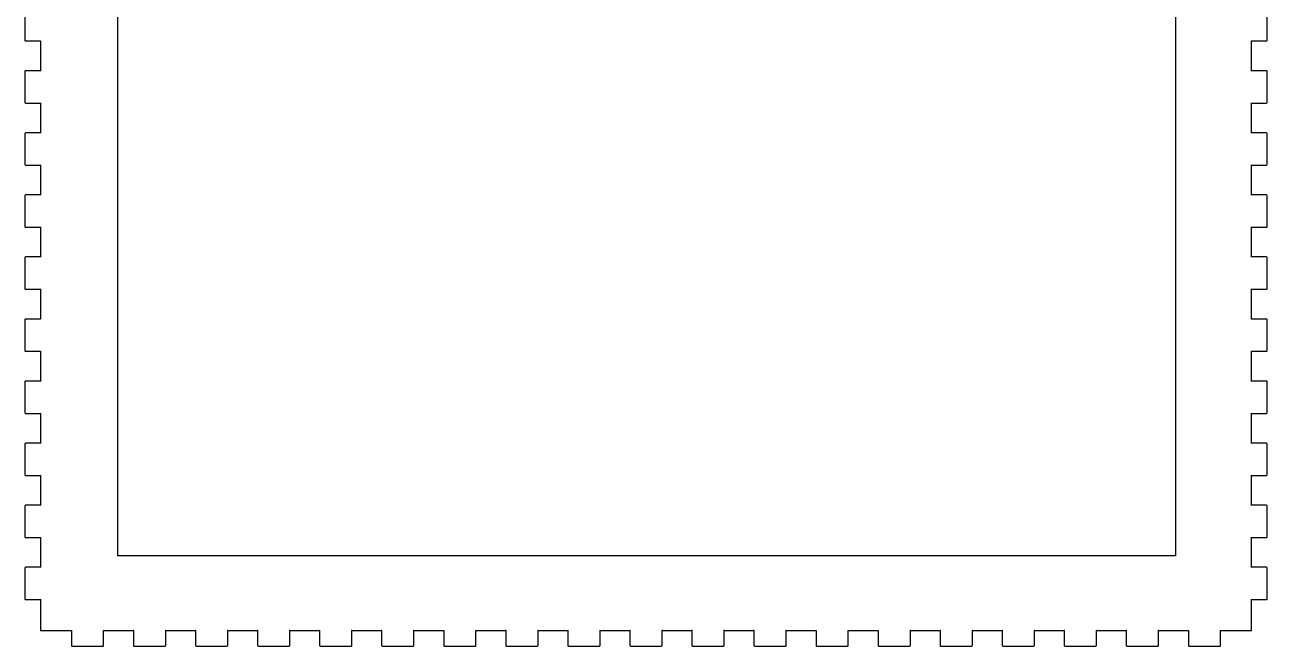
# Model space of a CAD drawing. Extents: x -201 to 201, y -296 to 307.
# Drawn here: x -200.8 to -0.6, y 107.1 to 207.2 of the extents above; entities that cross this region are included whole.
import ezdxf

# ---------------------------------------------------------------- set-up
doc = ezdxf.new("R2010")
doc.units = 0
doc.header["$MEASUREMENT"] = 0
doc.layers.add('MODELSKETCH_VISIBLE', color=7, linetype='CONTINUOUS')

msp = doc.modelspace()

# ---------------------------------------------------------------- linework, layer by layer
at = {"layer": 'MODELSKETCH_VISIBLE'}
for p, q in [((-185.8716, 292.7133), (-185.8716, 121.6443)), ((-15.386, 292.7133), (-15.386, 121.6443)), ((-200.8243, 209.6753), (-200.8243, 204.6733)), ((-0.6237, 204.6733), (-0.6237, 209.6753)), ((-200.8243, 204.6733), (-200.8243, 204.6593)), ((-200.8243, 204.6593), (-200.7953, 204.6023)), ((-200.7953, 204.6023), (-200.743, 204.5743)), ((-200.743, 204.5743), (-200.7251, 204.5743)), ((-200.7251, 204.5743), (-198.3245, 204.5743)), ((-198.3107, 204.6163), (-198.3245, 204.5853)), ((-198.3245, 204.5853), (-198.3245, 204.5743)), ((-198.3245, 204.5743), (-198.3149, 204.5743)), ((-198.3245, 204.5743), (-198.3245, 199.7733)), ((-198.3149, 204.5743), (-198.2832, 204.5883)), ((-198.2873, 204.6133), (-198.3107, 204.6163)), ((-198.2832, 204.5883), (-198.2873, 204.6133)), ((-3.1627, 204.6133), (-3.1667, 204.5883)), ((-3.1667, 204.5883), (-3.1347, 204.5743)), ((-3.1387, 204.6163), (-3.1627, 204.6133)), ((-3.1237, 204.5853), (-3.1387, 204.6163)), ((-3.1347, 204.5743), (-3.1237, 204.5743)), ((-3.1237, 204.5743), (-3.1237, 204.5853)), ((-3.1237, 204.5743), (-0.7247, 204.5743)), ((-3.1237, 199.7733), (-3.1237, 204.5743)), ((-0.7247, 204.5743), (-0.7087, 204.5743)), ((-0.7087, 204.5743), (-0.6547, 204.6023)), ((-0.6547, 204.6023), (-0.6237, 204.6593)), ((-0.6237, 204.6593), (-0.6237, 204.6733)), ((-200.7953, 199.7453), (-200.8243, 199.6923)), ((-200.8243, 199.6923), (-200.8243, 199.6743)), ((-200.8243, 199.6743), (-200.8243, 194.6753)), ((-200.743, 199.7733), (-200.7953, 199.7453)), ((-200.7251, 199.7733), (-200.743, 199.7733)), ((-198.3245, 199.7733), (-200.7251, 199.7733)), ((-198.3245, 199.7733), (-198.3245, 199.7663)), ((-198.3149, 199.7733), (-198.3245, 199.7733)), ((-198.3245, 199.7663), (-198.3107, 199.7343)), ((-198.2832, 199.7593), (-198.3149, 199.7733)), ((-198.3107, 199.7343), (-198.2873, 199.7373)), ((-198.2873, 199.7373), (-198.2832, 199.7593)), ((-3.1347, 199.7733), (-3.1667, 199.7593)), ((-3.1667, 199.7593), (-3.1627, 199.7373)), ((-3.1627, 199.7373), (-3.1387, 199.7343)), ((-3.1387, 199.7343), (-3.1237, 199.7663)), ((-3.1237, 199.7733), (-3.1347, 199.7733)), ((-3.1237, 199.7663), (-3.1237, 199.7733)), ((-0.7247, 199.7733), (-3.1237, 199.7733)), ((-0.7087, 199.7733), (-0.7247, 199.7733)), ((-0.6547, 199.7453), (-0.7087, 199.7733)), ((-0.6237, 199.6923), (-0.6547, 199.7453)), ((-0.6237, 199.6743), (-0.6237, 199.6923)), ((-0.6237, 194.6753), (-0.6237, 199.6743)), ((-200.8243, 194.6753), (-200.8243, 194.6573)), ((-200.8243, 194.6573), (-200.7953, 194.6053)), ((-200.7953, 194.6053), (-200.743, 194.5733)), ((-200.743, 194.5733), (-200.7251, 194.5733)), ((-200.7251, 194.5733), (-198.3245, 194.5733)), ((-198.3107, 194.6193), (-198.3245, 194.5873)), ((-198.3245, 194.5873), (-198.3245, 194.5733)), ((-198.3245, 194.5733), (-198.3149, 194.5733)), ((-198.3245, 194.5733), (-198.3245, 189.7753)), ((-198.3149, 194.5733), (-198.2832, 194.5903)), ((-198.2873, 194.6123), (-198.3107, 194.6193)), ((-198.2832, 194.5903), (-198.2873, 194.6123)), ((-3.1627, 194.6123), (-3.1667, 194.5903)), ((-3.1667, 194.5903), (-3.1347, 194.5733)), ((-3.1387, 194.6193), (-3.1627, 194.6123)), ((-3.1237, 194.5873), (-3.1387, 194.6193)), ((-3.1347, 194.5733), (-3.1237, 194.5733)), ((-3.1237, 194.5733), (-3.1237, 194.5873)), ((-3.1237, 194.5733), (-0.7247, 194.5733)), ((-3.1237, 189.7753), (-3.1237, 194.5733)), ((-0.7247, 194.5733), (-0.7087, 194.5733)), ((-0.7087, 194.5733), (-0.6547, 194.6053)), ((-0.6547, 194.6053), (-0.6237, 194.6573)), ((-0.6237, 194.6573), (-0.6237, 194.6753)), ((-200.7953, 189.7473), (-200.8243, 189.6903)), ((-200.8243, 189.6903), (-200.8243, 189.6733)), ((-200.8243, 189.6733), (-200.8243, 184.6743)), ((-200.743, 189.7753), (-200.7953, 189.7473)), ((-200.7251, 189.7753), (-200.743, 189.7753)), ((-198.3245, 189.7753), (-200.7251, 189.7753)), ((-198.3245, 189.7753), (-198.3245, 189.7643)), ((-198.3149, 189.7753), (-198.3245, 189.7753)), ((-198.3245, 189.7643), (-198.3107, 189.7333)), ((-198.2832, 189.7613), (-198.3149, 189.7753)), ((-198.3107, 189.7333), (-198.2873, 189.7363)), ((-198.2873, 189.7363), (-198.2832, 189.7613)), ((-3.1347, 189.7753), (-3.1667, 189.7613)), ((-3.1667, 189.7613), (-3.1627, 189.7363)), ((-3.1627, 189.7363), (-3.1387, 189.7333)), ((-3.1387, 189.7333), (-3.1237, 189.7643)), ((-3.1237, 189.7753), (-3.1347, 189.7753)), ((-3.1237, 189.7643), (-3.1237, 189.7753)), ((-0.7247, 189.7753), (-3.1237, 189.7753)), ((-0.7087, 189.7753), (-0.7247, 189.7753)), ((-0.6547, 189.7473), (-0.7087, 189.7753)), ((-0.6237, 189.6903), (-0.6547, 189.7473)), ((-0.6237, 189.6733), (-0.6237, 189.6903)), ((-0.6237, 184.6743), (-0.6237, 189.6733)), ((-200.8243, 184.6743), (-200.8243, 184.6563)), ((-200.8243, 184.6563), (-200.7953, 184.6033)), ((-200.7953, 184.6033), (-200.743, 184.5753)), ((-200.743, 184.5753), (-200.7251, 184.5753)), ((-200.7251, 184.5753), (-198.3245, 184.5753)), ((-198.3107, 184.6173), (-198.3245, 184.5863)), ((-198.3245, 184.5863), (-198.3245, 184.5753)), ((-198.3245, 184.5753), (-198.3149, 184.5753)), ((-198.3245, 184.5753), (-198.3245, 179.7743)), ((-198.3149, 184.5753), (-198.2832, 184.5893)), ((-198.2873, 184.6143), (-198.3107, 184.6173)), ((-198.2832, 184.5893), (-198.2873, 184.6143)), ((-3.1627, 184.6143), (-3.1667, 184.5893)), ((-3.1667, 184.5893), (-3.1347, 184.5753)), ((-3.1387, 184.6173), (-3.1627, 184.6143)), ((-3.1237, 184.5863), (-3.1387, 184.6173)), ((-3.1347, 184.5753), (-3.1237, 184.5753)), ((-3.1237, 184.5753), (-3.1237, 184.5863)), ((-3.1237, 184.5753), (-0.7247, 184.5753)), ((-3.1237, 179.7743), (-3.1237, 184.5753)), ((-0.7247, 184.5753), (-0.7087, 184.5753)), ((-0.7087, 184.5753), (-0.6547, 184.6033)), ((-0.6547, 184.6033), (-0.6237, 184.6563)), ((-0.6237, 184.6563), (-0.6237, 184.6743)), ((-200.7953, 179.7463), (-200.8243, 179.6933)), ((-200.8243, 179.6933), (-200.8243, 179.6753)), ((-200.8243, 179.6753), (-200.8243, 174.6733)), ((-200.743, 179.7743), (-200.7953, 179.7463)), ((-200.7251, 179.7743), (-200.743, 179.7743)), ((-198.3245, 179.7743), (-200.7251, 179.7743)), ((-198.3245, 179.7743), (-198.3245, 179.7633)), ((-198.3149, 179.7743), (-198.3245, 179.7743)), ((-198.3245, 179.7633), (-198.3107, 179.7313)), ((-198.2832, 179.7603), (-198.3149, 179.7743)), ((-198.3107, 179.7313), (-198.2873, 179.7383)), ((-198.2873, 179.7383), (-198.2832, 179.7603)), ((-3.1347, 179.7743), (-3.1667, 179.7603)), ((-3.1667, 179.7603), (-3.1627, 179.7383)), ((-3.1627, 179.7383), (-3.1387, 179.7313)), ((-3.1387, 179.7313), (-3.1237, 179.7633)), ((-3.1237, 179.7743), (-3.1347, 179.7743)), ((-3.1237, 179.7633), (-3.1237, 179.7743)), ((-0.7247, 179.7743), (-3.1237, 179.7743)), ((-0.7087, 179.7743), (-0.7247, 179.7743)), ((-0.6547, 179.7463), (-0.7087, 179.7743)), ((-0.6237, 179.6933), (-0.6547, 179.7463)), ((-0.6237, 179.6753), (-0.6237, 179.6933)), ((-0.6237, 174.6733), (-0.6237, 179.6753)), ((-200.8243, 174.6733), (-200.8243, 174.6583)), ((-200.8243, 174.6583), (-200.7953, 174.6023)), ((-200.7953, 174.6023), (-200.743, 174.5743)), ((-200.743, 174.5743), (-200.7251, 174.5743)), ((-200.7251, 174.5743), (-198.3245, 174.5743)), ((-198.3107, 174.6163), (-198.3245, 174.5843)), ((-198.3245, 174.5843), (-198.3245, 174.5743)), ((-198.3245, 174.5743), (-198.3149, 174.5743)), ((-198.3245, 174.5743), (-198.3245, 169.7733)), ((-198.3149, 174.5743), (-198.2832, 174.5883)), ((-198.2873, 174.6133), (-198.3107, 174.6163)), ((-198.2832, 174.5883), (-198.2873, 174.6133)), ((-3.1627, 174.6133), (-3.1667, 174.5883)), ((-3.1667, 174.5883), (-3.1347, 174.5743)), ((-3.1387, 174.6163), (-3.1627, 174.6133)), ((-3.1237, 174.5843), (-3.1387, 174.6163)), ((-3.1347, 174.5743), (-3.1237, 174.5743)), ((-3.1237, 174.5743), (-3.1237, 174.5843)), ((-3.1237, 174.5743), (-0.7247, 174.5743)), ((-3.1237, 169.7733), (-3.1237, 174.5743)), ((-0.7247, 174.5743), (-0.7087, 174.5743)), ((-0.7087, 174.5743), (-0.6547, 174.6023)), ((-0.6547, 174.6023), (-0.6237, 174.6583)), ((-0.6237, 174.6583), (-0.6237, 174.6733)), ((-200.7953, 169.7443), (-200.8243, 169.6913)), ((-200.8243, 169.6913), (-200.8243, 169.6743)), ((-200.8243, 169.6743), (-200.8243, 164.6753)), ((-200.743, 169.7733), (-200.7953, 169.7443)), ((-200.7251, 169.7733), (-200.743, 169.7733)), ((-198.3245, 169.7733), (-200.7251, 169.7733)), ((-198.3245, 169.7733), (-198.3245, 169.7653)), ((-198.3149, 169.7733), (-198.3245, 169.7733)), ((-198.3245, 169.7653), (-198.3107, 169.7343)), ((-198.2832, 169.7583), (-198.3149, 169.7733)), ((-198.3107, 169.7343), (-198.2873, 169.7373)), ((-198.2873, 169.7373), (-198.2832, 169.7583)), ((-3.1347, 169.7733), (-3.1667, 169.7583)), ((-3.1667, 169.7583), (-3.1627, 169.7373)), ((-3.1627, 169.7373), (-3.1387, 169.7343)), ((-3.1387, 169.7343), (-3.1237, 169.7653)), ((-3.1237, 169.7733), (-3.1347, 169.7733)), ((-3.1237, 169.7653), (-3.1237, 169.7733)), ((-0.7247, 169.7733), (-3.1237, 169.7733)), ((-0.7087, 169.7733), (-0.7247, 169.7733)), ((-0.6547, 169.7443), (-0.7087, 169.7733)), ((-0.6237, 169.6913), (-0.6547, 169.7443)), ((-0.6237, 169.6743), (-0.6237, 169.6913)), ((-0.6237, 164.6753), (-0.6237, 169.6743)), ((-200.8243, 164.6753), (-200.8243, 164.6573)), ((-200.8243, 164.6573), (-200.7953, 164.6043)), ((-200.7953, 164.6043), (-200.743, 164.5763)), ((-200.743, 164.5763), (-200.7251, 164.5763)), ((-200.7251, 164.5763), (-198.3245, 164.5763)), ((-198.3107, 164.6183), (-198.3245, 164.5873)), ((-198.3245, 164.5873), (-198.3245, 164.5763)), ((-198.3245, 164.5763), (-198.3149, 164.5763)), ((-198.3245, 164.5763), (-198.3245, 159.7753)), ((-198.3149, 164.5763), (-198.2832, 164.5903)), ((-198.2873, 164.6113), (-198.3107, 164.6183)), ((-198.2832, 164.5903), (-198.2873, 164.6113)), ((-3.1627, 164.6113), (-3.1667, 164.5903)), ((-3.1667, 164.5903), (-3.1347, 164.5763)), ((-3.1387, 164.6183), (-3.1627, 164.6113)), ((-3.1237, 164.5873), (-3.1387, 164.6183)), ((-3.1347, 164.5763), (-3.1237, 164.5763)), ((-3.1237, 164.5763), (-3.1237, 164.5873)), ((-3.1237, 164.5763), (-0.7247, 164.5763)), ((-3.1237, 159.7753), (-3.1237, 164.5763)), ((-0.7247, 164.5763), (-0.7087, 164.5763)), ((-0.7087, 164.5763), (-0.6547, 164.6043)), ((-0.6547, 164.6043), (-0.6237, 164.6573)), ((-0.6237, 164.6573), (-0.6237, 164.6753)), ((-200.7953, 159.7473), (-200.8243, 159.6943)), ((-200.8243, 159.6943), (-200.8243, 159.6723)), ((-200.8243, 159.6723), (-200.8243, 154.6743)), ((-200.743, 159.7753), (-200.7953, 159.7473)), ((-200.7251, 159.7753), (-200.743, 159.7753)), ((-198.3245, 159.7753), (-200.7251, 159.7753)), ((-198.3245, 159.7753), (-198.3245, 159.7643)), ((-198.3149, 159.7753), (-198.3245, 159.7753)), ((-198.3245, 159.7643), (-198.3107, 159.7323)), ((-198.2832, 159.7613), (-198.3149, 159.7753)), ((-198.3107, 159.7323), (-198.2873, 159.7363)), ((-198.2873, 159.7363), (-198.2832, 159.7613)), ((-3.1347, 159.7753), (-3.1667, 159.7613)), ((-3.1667, 159.7613), (-3.1627, 159.7363)), ((-3.1627, 159.7363), (-3.1387, 159.7323)), ((-3.1387, 159.7323), (-3.1237, 159.7643)), ((-3.1237, 159.7753), (-3.1347, 159.7753)), ((-3.1237, 159.7643), (-3.1237, 159.7753)), ((-0.7247, 159.7753), (-3.1237, 159.7753)), ((-0.7087, 159.7753), (-0.7247, 159.7753)), ((-0.6547, 159.7473), (-0.7087, 159.7753)), ((-0.6237, 159.6943), (-0.6547, 159.7473)), ((-0.6237, 159.6723), (-0.6237, 159.6943)), ((-0.6237, 154.6743), (-0.6237, 159.6723)), ((-200.8243, 154.6743), (-200.8243, 154.6603)), ((-200.8243, 154.6603), (-200.7953, 154.6033)), ((-200.7953, 154.6033), (-200.743, 154.5753)), ((-200.743, 154.5753), (-200.7251, 154.5753)), ((-200.7251, 154.5753), (-198.3245, 154.5753)), ((-198.3107, 154.6173), (-198.3245, 154.5853)), ((-198.3245, 154.5853), (-198.3245, 154.5753)), ((-198.3245, 154.5753), (-198.3149, 154.5753)), ((-198.3245, 154.5753), (-198.3245, 149.7743)), ((-198.3149, 154.5753), (-198.2832, 154.5893)), ((-198.2873, 154.6143), (-198.3107, 154.6173)), ((-198.2832, 154.5893), (-198.2873, 154.6143)), ((-3.1627, 154.6143), (-3.1667, 154.5893)), ((-3.1667, 154.5893), (-3.1347, 154.5753)), ((-3.1387, 154.6173), (-3.1627, 154.6143)), ((-3.1237, 154.5853), (-3.1387, 154.6173)), ((-3.1347, 154.5753), (-3.1237, 154.5753)), ((-3.1237, 154.5753), (-3.1237, 154.5853)), ((-3.1237, 154.5753), (-0.7247, 154.5753)), ((-3.1237, 149.7743), (-3.1237, 154.5753)), ((-0.7247, 154.5753), (-0.7087, 154.5753)), ((-0.7087, 154.5753), (-0.6547, 154.6033)), ((-0.6547, 154.6033), (-0.6237, 154.6603)), ((-0.6237, 154.6603), (-0.6237, 154.6743)), ((-200.7953, 149.7453), (-200.8243, 149.6923)), ((-200.8243, 149.6923), (-200.8243, 149.6753)), ((-200.8243, 149.6753), (-200.8243, 144.6723)), ((-200.743, 149.7743), (-200.7953, 149.7453)), ((-200.7251, 149.7743), (-200.743, 149.7743)), ((-198.3245, 149.7743), (-200.7251, 149.7743)), ((-198.3245, 149.7743), (-198.3245, 149.7633)), ((-198.3149, 149.7743), (-198.3245, 149.7743)), ((-198.3245, 149.7633), (-198.3107, 149.7313)), ((-198.2832, 149.7593), (-198.3149, 149.7743)), ((-198.3107, 149.7313), (-198.2873, 149.7383)), ((-198.2873, 149.7383), (-198.2832, 149.7593)), ((-3.1347, 149.7743), (-3.1667, 149.7593)), ((-3.1667, 149.7593), (-3.1627, 149.7383)), ((-3.1627, 149.7383), (-3.1387, 149.7313)), ((-3.1387, 149.7313), (-3.1237, 149.7633)), ((-3.1237, 149.7743), (-3.1347, 149.7743)), ((-3.1237, 149.7633), (-3.1237, 149.7743)), ((-0.7247, 149.7743), (-3.1237, 149.7743)), ((-0.7087, 149.7743), (-0.7247, 149.7743)), ((-0.6547, 149.7453), (-0.7087, 149.7743)), ((-0.6237, 149.6923), (-0.6547, 149.7453)), ((-0.6237, 149.6753), (-0.6237, 149.6923)), ((-0.6237, 144.6723), (-0.6237, 149.6753)), ((-200.8243, 144.6723), (-200.8243, 144.6583)), ((-200.8243, 144.6583), (-200.7953, 144.6053)), ((-200.7953, 144.6053), (-200.743, 144.5743)), ((-200.743, 144.5743), (-200.7251, 144.5743)), ((-200.7251, 144.5743), (-198.3245, 144.5743)), ((-198.3107, 144.6163), (-198.3245, 144.5843)), ((-198.3245, 144.5843), (-198.3245, 144.5743)), ((-198.3245, 144.5743), (-198.3149, 144.5743)), ((-198.3245, 144.5743), (-198.3245, 139.7723)), ((-198.3149, 144.5743), (-198.2832, 144.5883)), ((-198.2873, 144.6123), (-198.3107, 144.6163)), ((-198.2832, 144.5883), (-198.2873, 144.6123)), ((-3.1627, 144.6123), (-3.1667, 144.5883)), ((-3.1667, 144.5883), (-3.1347, 144.5743)), ((-3.1387, 144.6163), (-3.1627, 144.6123)), ((-3.1237, 144.5843), (-3.1387, 144.6163)), ((-3.1347, 144.5743), (-3.1237, 144.5743)), ((-3.1237, 144.5743), (-3.1237, 144.5843)), ((-3.1237, 144.5743), (-0.7247, 144.5743)), ((-3.1237, 139.7723), (-3.1237, 144.5743)), ((-0.7247, 144.5743), (-0.7087, 144.5743)), ((-0.7087, 144.5743), (-0.6547, 144.6053)), ((-0.6547, 144.6053), (-0.6237, 144.6583)), ((-0.6237, 144.6583), (-0.6237, 144.6723)), ((-200.7953, 139.7443), (-200.8243, 139.6913)), ((-200.8243, 139.6913), (-200.8243, 139.6743)), ((-200.8243, 139.6743), (-200.8243, 134.6753)), ((-200.743, 139.7723), (-200.7953, 139.7443)), ((-200.7251, 139.7723), (-200.743, 139.7723)), ((-198.3245, 139.7723), (-200.7251, 139.7723)), ((-198.3245, 139.7723), (-198.3245, 139.7653)), ((-198.3149, 139.7723), (-198.3245, 139.7723)), ((-198.3245, 139.7653), (-198.3107, 139.7333)), ((-198.2832, 139.7623), (-198.3149, 139.7723)), ((-198.3107, 139.7333), (-198.2873, 139.7373)), ((-198.2873, 139.7373), (-198.2832, 139.7623)), ((-3.1347, 139.7723), (-3.1667, 139.7623)), ((-3.1667, 139.7623), (-3.1627, 139.7373)), ((-3.1627, 139.7373), (-3.1387, 139.7333)), ((-3.1387, 139.7333), (-3.1237, 139.7653)), ((-3.1237, 139.7723), (-3.1347, 139.7723)), ((-3.1237, 139.7653), (-3.1237, 139.7723)), ((-0.7247, 139.7723), (-3.1237, 139.7723)), ((-0.7087, 139.7723), (-0.7247, 139.7723)), ((-0.6547, 139.7443), (-0.7087, 139.7723)), ((-0.6237, 139.6913), (-0.6547, 139.7443)), ((-0.6237, 139.6743), (-0.6237, 139.6913)), ((-0.6237, 134.6753), (-0.6237, 139.6743)), ((-200.8243, 134.6753), (-200.8243, 134.6573)), ((-200.8243, 134.6573), (-200.7953, 134.6043)), ((-200.7953, 134.6043), (-200.743, 134.5763)), ((-200.743, 134.5763), (-200.7251, 134.5763)), ((-200.7251, 134.5763), (-198.3245, 134.5763)), ((-198.3107, 134.6183), (-198.3245, 134.5863)), ((-198.3245, 134.5863), (-198.3245, 134.5763)), ((-198.3245, 134.5763), (-198.3149, 134.5763)), ((-198.3245, 134.5763), (-198.3245, 129.7753)), ((-198.3149, 134.5763), (-198.2832, 134.5903)), ((-198.2873, 134.6113), (-198.3107, 134.6183)), ((-198.2832, 134.5903), (-198.2873, 134.6113)), ((-3.1627, 134.6113), (-3.1667, 134.5903)), ((-3.1667, 134.5903), (-3.1347, 134.5763)), ((-3.1387, 134.6183), (-3.1627, 134.6113)), ((-3.1237, 134.5863), (-3.1387, 134.6183)), ((-3.1347, 134.5763), (-3.1237, 134.5763)), ((-3.1237, 134.5763), (-3.1237, 134.5863)), ((-3.1237, 134.5763), (-0.7247, 134.5763)), ((-3.1237, 129.7753), (-3.1237, 134.5763)), ((-0.7247, 134.5763), (-0.7087, 134.5763)), ((-0.7087, 134.5763), (-0.6547, 134.6043)), ((-0.6547, 134.6043), (-0.6237, 134.6573)), ((-0.6237, 134.6573), (-0.6237, 134.6753)), ((-200.7953, 129.7433), (-200.8243, 129.6933)), ((-200.8243, 129.6933), (-200.8243, 129.6763)), ((-200.8243, 129.6763), (-200.8243, 124.6733)), ((-200.743, 129.7753), (-200.7953, 129.7433)), ((-200.7251, 129.7753), (-200.743, 129.7753)), ((-198.3245, 129.7753), (-200.7251, 129.7753)), ((-198.3245, 129.7753), (-198.3245, 129.7643)), ((-198.3149, 129.7753), (-198.3245, 129.7753)), ((-198.3245, 129.7643), (-198.3107, 129.7323)), ((-198.2832, 129.7603), (-198.3149, 129.7753)), ((-198.3107, 129.7323), (-198.2873, 129.7363)), ((-198.2873, 129.7363), (-198.2832, 129.7603)), ((-3.1347, 129.7753), (-3.1667, 129.7603)), ((-3.1667, 129.7603), (-3.1627, 129.7363)), ((-3.1627, 129.7363), (-3.1387, 129.7323)), ((-3.1387, 129.7323), (-3.1237, 129.7643)), ((-3.1237, 129.7753), (-3.1347, 129.7753)), ((-3.1237, 129.7643), (-3.1237, 129.7753)), ((-0.7247, 129.7753), (-3.1237, 129.7753)), ((-0.7087, 129.7753), (-0.7247, 129.7753)), ((-0.6547, 129.7433), (-0.7087, 129.7753)), ((-0.6237, 129.6933), (-0.6547, 129.7433)), ((-0.6237, 129.6763), (-0.6237, 129.6933)), ((-0.6237, 124.6733), (-0.6237, 129.6763)), ((-200.8243, 124.6733), (-200.8243, 124.6593)), ((-200.8243, 124.6593), (-200.7953, 124.6033)), ((-200.7953, 124.6033), (-200.743, 124.5753)), ((-200.743, 124.5753), (-200.7251, 124.5753)), ((-200.7251, 124.5753), (-198.3245, 124.5753)), ((-198.3107, 124.6173), (-198.3245, 124.5853)), ((-198.3245, 124.5853), (-198.3245, 124.5753)), ((-198.3245, 124.5753), (-198.3149, 124.5753)), ((-198.3245, 124.5753), (-198.3245, 119.7733)), ((-198.3149, 124.5753), (-198.2832, 124.5893)), ((-198.2873, 124.6133), (-198.3107, 124.6173)), ((-198.2832, 124.5893), (-198.2873, 124.6133)), ((-3.1627, 124.6133), (-3.1667, 124.5893)), ((-3.1667, 124.5893), (-3.1347, 124.5753)), ((-3.1387, 124.6173), (-3.1627, 124.6133)), ((-3.1237, 124.5853), (-3.1387, 124.6173)), ((-3.1347, 124.5753), (-3.1237, 124.5753)), ((-3.1237, 124.5753), (-3.1237, 124.5853)), ((-3.1237, 124.5753), (-0.7247, 124.5753)), ((-3.1237, 119.7733), (-3.1237, 124.5753)), ((-0.7247, 124.5753), (-0.7087, 124.5753)), ((-0.7087, 124.5753), (-0.6547, 124.6033)), ((-0.6547, 124.6033), (-0.6237, 124.6593)), ((-0.6237, 124.6593), (-0.6237, 124.6733)), ((-15.386, 121.6443), (-185.8716, 121.6443)), ((-200.7953, 119.7453), (-200.8243, 119.6923)), ((-200.8243, 119.6923), (-200.8243, 119.6753)), ((-200.8243, 119.6753), (-200.8243, 114.6763)), ((-200.743, 119.7733), (-200.7953, 119.7453)), ((-200.7251, 119.7733), (-200.743, 119.7733)), ((-198.3245, 119.7733), (-200.7251, 119.7733)), ((-198.3245, 119.7733), (-198.3245, 119.7663)), ((-198.3149, 119.7733), (-198.3245, 119.7733)), ((-198.3245, 119.7663), (-198.3107, 119.7353)), ((-198.2832, 119.7593), (-198.3149, 119.7733)), ((-198.3107, 119.7353), (-198.2873, 119.7383)), ((-198.2873, 119.7383), (-198.2832, 119.7593)), ((-3.1347, 119.7733), (-3.1667, 119.7593)), ((-3.1667, 119.7593), (-3.1627, 119.7383)), ((-3.1627, 119.7383), (-3.1387, 119.7353)), ((-3.1387, 119.7353), (-3.1237, 119.7663)), ((-3.1237, 119.7733), (-3.1347, 119.7733)), ((-3.1237, 119.7663), (-3.1237, 119.7733)), ((-0.7247, 119.7733), (-3.1237, 119.7733)), ((-0.7087, 119.7733), (-0.7247, 119.7733)), ((-0.6547, 119.7453), (-0.7087, 119.7733)), ((-0.6237, 119.6923), (-0.6547, 119.7453)), ((-0.6237, 119.6753), (-0.6237, 119.6923)), ((-0.6237, 114.6763), (-0.6237, 119.6753)), ((-200.8243, 114.6763), (-200.8243, 114.6583)), ((-200.8243, 114.6583), (-200.7953, 114.6053)), ((-200.7953, 114.6053), (-200.743, 114.5733)), ((-200.743, 114.5733), (-200.7251, 114.5733)), ((-200.7251, 114.5733), (-198.3245, 114.5733)), ((-198.3107, 114.6163), (-198.3245, 114.5843)), ((-198.3245, 114.5843), (-198.3245, 114.5733)), ((-198.3245, 114.5733), (-198.3149, 114.5733)), ((-198.3245, 114.5733), (-198.3245, 109.6733)), ((-198.3149, 114.5733), (-198.2832, 114.5883)), ((-198.2873, 114.6123), (-198.3107, 114.6163)), ((-198.2832, 114.5883), (-198.2873, 114.6123)), ((-3.1627, 114.6123), (-3.1667, 114.5883)), ((-3.1667, 114.5883), (-3.1347, 114.5733)), ((-3.1387, 114.6163), (-3.1627, 114.6123)), ((-3.1237, 114.5843), (-3.1387, 114.6163)), ((-3.1347, 114.5733), (-3.1237, 114.5733)), ((-3.1237, 114.5733), (-3.1237, 114.5843)), ((-3.1237, 114.5733), (-0.7247, 114.5733)), ((-3.1237, 109.6733), (-3.1237, 114.5733)), ((-0.7247, 114.5733), (-0.7087, 114.5733)), ((-0.7087, 114.5733), (-0.6547, 114.6053)), ((-0.6547, 114.6053), (-0.6237, 114.6583)), ((-0.6237, 114.6583), (-0.6237, 114.6763)), ((-198.3245, 109.6733), (-198.3245, 109.6563)), ((-198.3245, 109.6563), (-198.2956, 109.6033)), ((-198.2956, 109.6033), (-198.2418, 109.5753)), ((-198.2418, 109.5753), (-198.2239, 109.5753)), ((-198.2239, 109.5753), (-193.325, 109.5753)), ((-193.3112, 109.6173), (-193.325, 109.5853)), ((-193.325, 109.5853), (-193.325, 109.5753)), ((-193.325, 109.5753), (-193.325, 107.1723)), ((-193.325, 109.5753), (-193.3154, 109.5753)), ((-193.3154, 109.5753), (-193.2836, 109.5893)), ((-193.2878, 109.6103), (-193.3112, 109.6173)), ((-193.2836, 109.5893), (-193.2878, 109.6103)), ((-188.1629, 109.6103), (-188.167, 109.5893)), ((-188.167, 109.5893), (-188.1353, 109.5753)), ((-188.1394, 109.6173), (-188.1629, 109.6103)), ((-188.1243, 109.5853), (-188.1394, 109.6173)), ((-188.1353, 109.5753), (-188.1243, 109.5753)), ((-188.1243, 109.5753), (-188.1243, 109.5853)), ((-188.1243, 109.5753), (-183.3246, 109.5753)), ((-188.1243, 107.1723), (-188.1243, 109.5753)), ((-183.3108, 109.6173), (-183.3246, 109.5853)), ((-183.3246, 109.5853), (-183.3246, 109.5753)), ((-183.3246, 109.5753), (-183.3246, 107.1723)), ((-183.3246, 109.5753), (-183.3149, 109.5753)), ((-183.3149, 109.5753), (-183.2832, 109.5893)), ((-183.2874, 109.6103), (-183.3108, 109.6173)), ((-183.2832, 109.5893), (-183.2874, 109.6103)), ((-178.1625, 109.6103), (-178.168, 109.5893)), ((-178.168, 109.5893), (-178.1362, 109.5753)), ((-178.1404, 109.6173), (-178.1625, 109.6103)), ((-178.1252, 109.5853), (-178.1404, 109.6173)), ((-178.1362, 109.5753), (-178.1252, 109.5753)), ((-178.1252, 109.5753), (-178.1252, 109.5853)), ((-178.1252, 109.5753), (-173.3241, 109.5753)), ((-178.1252, 107.1723), (-178.1252, 109.5753)), ((-173.3103, 109.6173), (-173.3241, 109.5853)), ((-173.3241, 109.5853), (-173.3241, 109.5753)), ((-173.3241, 109.5753), (-173.3241, 107.1723)), ((-173.3241, 109.5753), (-173.3145, 109.5753)), ((-173.3145, 109.5753), (-173.2828, 109.5893)), ((-173.287, 109.6103), (-173.3103, 109.6173)), ((-173.2828, 109.5893), (-173.287, 109.6103)), ((-168.1619, 109.6103), (-168.1675, 109.5893)), ((-168.1675, 109.5893), (-168.1358, 109.5753)), ((-168.14, 109.6173), (-168.1619, 109.6103)), ((-168.1248, 109.5853), (-168.14, 109.6173)), ((-168.1358, 109.5753), (-168.1248, 109.5753)), ((-168.1248, 109.5753), (-168.1248, 109.5853)), ((-168.1248, 109.5753), (-163.3249, 109.5753)), ((-168.1248, 107.1723), (-168.1248, 109.5753)), ((-163.3112, 109.6173), (-163.3249, 109.5853)), ((-163.3249, 109.5853), (-163.3249, 109.5753)), ((-163.3249, 109.5753), (-163.3249, 107.1723)), ((-163.3249, 109.5753), (-163.3154, 109.5753)), ((-163.3154, 109.5753), (-163.2837, 109.5893)), ((-163.2879, 109.6103), (-163.3112, 109.6173)), ((-163.2837, 109.5893), (-163.2879, 109.6103)), ((-158.1631, 109.6103), (-158.167, 109.5893)), ((-158.167, 109.5893), (-158.1356, 109.5753)), ((-158.1395, 109.6173), (-158.1631, 109.6103)), ((-158.1243, 109.5853), (-158.1395, 109.6173)), ((-158.1356, 109.5753), (-158.1243, 109.5753)), ((-158.1243, 109.5753), (-158.1243, 109.5853)), ((-158.1243, 109.5753), (-153.3247, 109.5753)), ((-158.1243, 107.1723), (-158.1243, 109.5753)), ((-153.311, 109.6173), (-153.3247, 109.5853)), ((-153.3247, 109.5853), (-153.3247, 109.5753)), ((-153.3247, 109.5753), (-153.3247, 107.1723)), ((-153.3247, 109.5753), (-153.3149, 109.5753)), ((-153.3149, 109.5753), (-153.2835, 109.5893)), ((-153.2873, 109.6103), (-153.311, 109.6173)), ((-153.2835, 109.5893), (-153.2873, 109.6103)), ((-148.1625, 109.6103), (-148.1682, 109.5893)), ((-148.1682, 109.5893), (-148.1364, 109.5753)), ((-148.1403, 109.6173), (-148.1625, 109.6103)), ((-148.1255, 109.5853), (-148.1403, 109.6173)), ((-148.1364, 109.5753), (-148.1255, 109.5753)), ((-148.1255, 109.5753), (-148.1255, 109.5853)), ((-148.1255, 109.5753), (-143.3242, 109.5753)), ((-148.1255, 107.1723), (-148.1255, 109.5753)), ((-143.3104, 109.6173), (-143.3242, 109.5853)), ((-143.3242, 109.5853), (-143.3242, 109.5753)), ((-143.3242, 109.5753), (-143.3242, 107.1723)), ((-143.3242, 109.5753), (-143.3147, 109.5753)), ((-143.3147, 109.5753), (-143.2829, 109.5893)), ((-143.2872, 109.6103), (-143.3104, 109.6173)), ((-143.2829, 109.5893), (-143.2872, 109.6103)), ((-138.162, 109.6103), (-138.1676, 109.5893)), ((-138.1676, 109.5893), (-138.1359, 109.5753)), ((-138.1401, 109.6173), (-138.162, 109.6103)), ((-138.125, 109.5853), (-138.1401, 109.6173)), ((-138.1359, 109.5753), (-138.125, 109.5753)), ((-138.125, 109.5753), (-138.125, 109.5853)), ((-138.125, 109.5753), (-133.3251, 109.5753)), ((-138.125, 107.1723), (-138.125, 109.5753)), ((-133.3113, 109.6173), (-133.3251, 109.5853)), ((-133.3251, 109.5853), (-133.3251, 109.5753)), ((-133.3251, 109.5753), (-133.3251, 107.1723)), ((-133.3251, 109.5753), (-133.3155, 109.5753)), ((-133.3155, 109.5753), (-133.2838, 109.5893)), ((-133.288, 109.6103), (-133.3113, 109.6173)), ((-133.2838, 109.5893), (-133.288, 109.6103)), ((-128.1632, 109.6103), (-128.1671, 109.5893)), ((-128.1671, 109.5893), (-128.1354, 109.5753)), ((-128.1396, 109.6173), (-128.1632, 109.6103)), ((-128.1244, 109.5853), (-128.1396, 109.6173)), ((-128.1354, 109.5753), (-128.1244, 109.5753)), ((-128.1244, 109.5753), (-128.1244, 109.5853)), ((-128.1244, 109.5753), (-123.3249, 109.5753)), ((-128.1244, 107.1723), (-128.1244, 109.5753)), ((-123.3111, 109.6173), (-123.3249, 109.5853)), ((-123.3249, 109.5853), (-123.3249, 109.5753)), ((-123.3249, 109.5753), (-123.3249, 107.1723)), ((-123.3249, 109.5753), (-123.315, 109.5753)), ((-123.315, 109.5753), (-123.2836, 109.5893)), ((-123.2875, 109.6103), (-123.3111, 109.6173)), ((-123.2836, 109.5893), (-123.2875, 109.6103)), ((-118.1627, 109.6103), (-118.1669, 109.5893)), ((-118.1669, 109.5893), (-118.1352, 109.5753)), ((-118.1394, 109.6173), (-118.1627, 109.6103)), ((-118.1242, 109.5853), (-118.1394, 109.6173)), ((-118.1352, 109.5753), (-118.1242, 109.5753)), ((-118.1242, 109.5753), (-118.1242, 109.5853)), ((-118.1242, 109.5753), (-113.3243, 109.5753)), ((-118.1242, 107.1723), (-118.1242, 109.5753)), ((-113.3106, 109.6173), (-113.3243, 109.5853)), ((-113.3243, 109.5853), (-113.3243, 109.5753)), ((-113.3243, 109.5753), (-113.3243, 107.1723)), ((-113.3243, 109.5753), (-113.3148, 109.5753)), ((-113.3148, 109.5753), (-113.2831, 109.5893)), ((-113.2873, 109.6103), (-113.3106, 109.6173)), ((-113.2831, 109.5893), (-113.2873, 109.6103)), ((-108.1617, 109.6103), (-108.1677, 109.5893)), ((-108.1677, 109.5893), (-108.1357, 109.5753)), ((-108.1407, 109.6173), (-108.1617, 109.6103)), ((-108.1247, 109.5853), (-108.1407, 109.6173)), ((-108.1357, 109.5753), (-108.1247, 109.5753)), ((-108.1247, 109.5753), (-108.1247, 109.5853)), ((-108.1247, 109.5753), (-103.3247, 109.5753)), ((-108.1247, 107.1723), (-108.1247, 109.5753)), ((-103.3117, 109.6173), (-103.3247, 109.5853)), ((-103.3247, 109.5853), (-103.3247, 109.5753)), ((-103.3247, 109.5753), (-103.3247, 107.1723)), ((-103.3247, 109.5753), (-103.3157, 109.5753)), ((-103.3157, 109.5753), (-103.2837, 109.5893)), ((-103.2877, 109.6103), (-103.3117, 109.6173)), ((-103.2837, 109.5893), (-103.2877, 109.6103)), ((-98.1637, 109.6103), (-98.1677, 109.5893)), ((-98.1677, 109.5893), (-98.1357, 109.5753)), ((-98.1397, 109.6173), (-98.1637, 109.6103)), ((-98.1247, 109.5853), (-98.1397, 109.6173)), ((-98.1357, 109.5753), (-98.1247, 109.5753)), ((-98.1247, 109.5753), (-98.1247, 109.5853)), ((-98.1247, 109.5753), (-93.3247, 109.5753)), ((-98.1247, 107.1723), (-98.1247, 109.5753)), ((-93.3117, 109.6173), (-93.3247, 109.5853)), ((-93.3247, 109.5853), (-93.3247, 109.5753)), ((-93.3247, 109.5753), (-93.3247, 107.1723)), ((-93.3247, 109.5753), (-93.3147, 109.5753)), ((-93.3147, 109.5753), (-93.2837, 109.5893)), ((-93.2877, 109.6103), (-93.3117, 109.6173)), ((-93.2837, 109.5893), (-93.2877, 109.6103)), ((-88.1627, 109.6103), (-88.1667, 109.5893)), ((-88.1667, 109.5893), (-88.1357, 109.5753)), ((-88.1387, 109.6173), (-88.1627, 109.6103)), ((-88.1237, 109.5853), (-88.1387, 109.6173)), ((-88.1357, 109.5753), (-88.1237, 109.5753)), ((-88.1237, 109.5753), (-88.1237, 109.5853)), ((-88.1237, 109.5753), (-83.3247, 109.5753)), ((-88.1237, 107.1723), (-88.1237, 109.5753)), ((-83.3107, 109.6173), (-83.3247, 109.5853)), ((-83.3247, 109.5853), (-83.3247, 109.5753)), ((-83.3247, 109.5753), (-83.3247, 107.1723)), ((-83.3247, 109.5753), (-83.3147, 109.5753)), ((-83.3147, 109.5753), (-83.2827, 109.5893)), ((-83.2877, 109.6103), (-83.3107, 109.6173)), ((-83.2827, 109.5893), (-83.2877, 109.6103)), ((-78.1627, 109.6103), (-78.1677, 109.5893)), ((-78.1677, 109.5893), (-78.1357, 109.5753)), ((-78.1407, 109.6173), (-78.1627, 109.6103)), ((-78.1257, 109.5853), (-78.1407, 109.6173)), ((-78.1357, 109.5753), (-78.1257, 109.5753)), ((-78.1257, 109.5753), (-78.1257, 109.5853)), ((-78.1257, 109.5753), (-73.3237, 109.5753)), ((-78.1257, 107.1723), (-78.1257, 109.5753)), ((-73.3097, 109.6173), (-73.3237, 109.5853)), ((-73.3237, 109.5853), (-73.3237, 109.5753)), ((-73.3237, 109.5753), (-73.3237, 107.1723)), ((-73.3237, 109.5753), (-73.3147, 109.5753)), ((-73.3147, 109.5753), (-73.2827, 109.5893)), ((-73.2867, 109.6103), (-73.3097, 109.6173)), ((-73.2827, 109.5893), (-73.2867, 109.6103)), ((-68.1627, 109.6103), (-68.1677, 109.5893)), ((-68.1677, 109.5893), (-68.1357, 109.5753)), ((-68.1397, 109.6173), (-68.1627, 109.6103)), ((-68.1247, 109.5853), (-68.1397, 109.6173)), ((-68.1357, 109.5753), (-68.1247, 109.5753)), ((-68.1247, 109.5753), (-68.1247, 109.5853)), ((-68.1247, 109.5753), (-63.3247, 109.5753)), ((-68.1247, 107.1723), (-68.1247, 109.5753)), ((-63.3117, 109.6173), (-63.3247, 109.5853)), ((-63.3247, 109.5853), (-63.3247, 109.5753)), ((-63.3247, 109.5753), (-63.3247, 107.1723)), ((-63.3247, 109.5753), (-63.3157, 109.5753)), ((-63.3157, 109.5753), (-63.2837, 109.5893)), ((-63.2877, 109.6103), (-63.3117, 109.6173)), ((-63.2837, 109.5893), (-63.2877, 109.6103)), ((-58.1627, 109.6103), (-58.1667, 109.5893)), ((-58.1667, 109.5893), (-58.1357, 109.5753)), ((-58.1397, 109.6173), (-58.1627, 109.6103)), ((-58.1237, 109.5853), (-58.1397, 109.6173)), ((-58.1357, 109.5753), (-58.1237, 109.5753)), ((-58.1237, 109.5753), (-58.1237, 109.5853)), ((-58.1237, 109.5753), (-53.3247, 109.5753)), ((-58.1237, 107.1723), (-58.1237, 109.5753)), ((-53.3107, 109.6173), (-53.3247, 109.5853)), ((-53.3247, 109.5853), (-53.3247, 109.5753)), ((-53.3247, 109.5753), (-53.3247, 107.1723)), ((-53.3247, 109.5753), (-53.3147, 109.5753)), ((-53.3147, 109.5753), (-53.2837, 109.5893)), ((-53.2877, 109.6103), (-53.3107, 109.6173)), ((-53.2837, 109.5893), (-53.2877, 109.6103)), ((-48.1627, 109.6103), (-48.1677, 109.5893)), ((-48.1677, 109.5893), (-48.1367, 109.5753)), ((-48.1407, 109.6173), (-48.1627, 109.6103)), ((-48.1257, 109.5853), (-48.1407, 109.6173)), ((-48.1367, 109.5753), (-48.1257, 109.5753)), ((-48.1257, 109.5753), (-48.1257, 109.5853)), ((-48.1257, 109.5753), (-43.3237, 109.5753)), ((-48.1257, 107.1723), (-48.1257, 109.5753)), ((-43.3107, 109.6173), (-43.3237, 109.5853)), ((-43.3237, 109.5853), (-43.3237, 109.5753)), ((-43.3237, 109.5753), (-43.3237, 107.1723)), ((-43.3237, 109.5753), (-43.3147, 109.5753)), ((-43.3147, 109.5753), (-43.2827, 109.5893)), ((-43.2867, 109.6103), (-43.3107, 109.6173)), ((-43.2827, 109.5893), (-43.2867, 109.6103)), ((-38.1617, 109.6103), (-38.1677, 109.5893)), ((-38.1677, 109.5893), (-38.1357, 109.5753)), ((-38.1397, 109.6173), (-38.1617, 109.6103)), ((-38.1247, 109.5853), (-38.1397, 109.6173)), ((-38.1357, 109.5753), (-38.1247, 109.5753)), ((-38.1247, 109.5753), (-38.1247, 109.5853)), ((-38.1247, 109.5753), (-33.3257, 109.5753)), ((-38.1247, 107.1723), (-38.1247, 109.5753)), ((-33.3107, 109.6173), (-33.3257, 109.5853)), ((-33.3257, 109.5853), (-33.3257, 109.5753)), ((-33.3257, 109.5753), (-33.3257, 107.1723)), ((-33.3257, 109.5753), (-33.3157, 109.5753)), ((-33.3157, 109.5753), (-33.2837, 109.5893)), ((-33.2877, 109.6103), (-33.3107, 109.6173)), ((-33.2837, 109.5893), (-33.2877, 109.6103)), ((-28.1627, 109.6103), (-28.1667, 109.5893)), ((-28.1667, 109.5893), (-28.1357, 109.5753)), ((-28.1397, 109.6173), (-28.1627, 109.6103)), ((-28.1247, 109.5853), (-28.1397, 109.6173)), ((-28.1357, 109.5753), (-28.1247, 109.5753)), ((-28.1247, 109.5753), (-28.1247, 109.5853)), ((-28.1247, 109.5753), (-23.3247, 109.5753)), ((-28.1247, 107.1723), (-28.1247, 109.5753)), ((-23.3107, 109.6173), (-23.3247, 109.5853)), ((-23.3247, 109.5853), (-23.3247, 109.5753)), ((-23.3247, 109.5753), (-23.3247, 107.1723)), ((-23.3247, 109.5753), (-23.3147, 109.5753)), ((-23.3147, 109.5753), (-23.2837, 109.5893)), ((-23.2877, 109.6103), (-23.3107, 109.6173)), ((-23.2837, 109.5893), (-23.2877, 109.6103)), ((-18.1627, 109.6103), (-18.1677, 109.5893)), ((-18.1677, 109.5893), (-18.1367, 109.5753)), ((-18.1407, 109.6173), (-18.1627, 109.6103)), ((-18.1257, 109.5853), (-18.1407, 109.6173)), ((-18.1367, 109.5753), (-18.1257, 109.5753)), ((-18.1257, 109.5753), (-18.1257, 109.5853)), ((-18.1257, 109.5753), (-13.3237, 109.5753)), ((-18.1257, 107.1723), (-18.1257, 109.5753)), ((-13.3107, 109.6173), (-13.3237, 109.5853)), ((-13.3237, 109.5853), (-13.3237, 109.5753)), ((-13.3237, 109.5753), (-13.3237, 107.1723)), ((-13.3237, 109.5753), (-13.3147, 109.5753)), ((-13.3147, 109.5753), (-13.2827, 109.5893)), ((-13.2867, 109.6103), (-13.3107, 109.6173)), ((-13.2827, 109.5893), (-13.2867, 109.6103)), ((-8.1617, 109.6103), (-8.1677, 109.5893)), ((-8.1677, 109.5893), (-8.1357, 109.5753)), ((-8.1397, 109.6173), (-8.1617, 109.6103)), ((-8.1247, 109.5853), (-8.1397, 109.6173)), ((-8.1357, 109.5753), (-8.1247, 109.5753)), ((-8.1247, 109.5753), (-8.1247, 109.5853)), ((-8.1247, 109.5753), (-3.2247, 109.5753)), ((-8.1247, 107.1723), (-8.1247, 109.5753)), ((-3.2247, 109.5753), (-3.2077, 109.5753)), ((-3.2077, 109.5753), (-3.1547, 109.6033)), ((-3.1547, 109.6033), (-3.1237, 109.6563)), ((-3.1237, 109.6563), (-3.1237, 109.6733)), ((-193.325, 107.1723), (-193.325, 107.1583)), ((-193.325, 107.1583), (-193.2961, 107.1023)), ((-193.2961, 107.1023), (-193.2423, 107.0733)), ((-193.2423, 107.0733), (-193.2244, 107.0733)), ((-193.2244, 107.0733), (-188.2249, 107.0733)), ((-188.2249, 107.0733), (-188.2083, 107.0733)), ((-188.2083, 107.0733), (-188.1546, 107.1023)), ((-188.1546, 107.1023), (-188.1243, 107.1583)), ((-188.1243, 107.1583), (-188.1243, 107.1723)), ((-183.3246, 107.1723), (-183.3246, 107.1583)), ((-183.3246, 107.1583), (-183.2956, 107.1023)), ((-183.2956, 107.1023), (-183.2433, 107.0733)), ((-183.2433, 107.0733), (-183.2253, 107.0733)), ((-183.2253, 107.0733), (-178.2244, 107.0733)), ((-178.2244, 107.0733), (-178.2079, 107.0733)), ((-178.2079, 107.0733), (-178.1542, 107.1023)), ((-178.1542, 107.1023), (-178.1252, 107.1583)), ((-178.1252, 107.1583), (-178.1252, 107.1723)), ((-173.3241, 107.1723), (-173.3241, 107.1583)), ((-173.3241, 107.1583), (-173.2951, 107.1023)), ((-173.2951, 107.1023), (-173.2429, 107.0733)), ((-173.2429, 107.0733), (-173.2249, 107.0733)), ((-173.2249, 107.0733), (-168.224, 107.0733)), ((-168.224, 107.0733), (-168.2074, 107.0733)), ((-168.2074, 107.0733), (-168.1552, 107.1023)), ((-168.1552, 107.1023), (-168.1248, 107.1583)), ((-168.1248, 107.1583), (-168.1248, 107.1723)), ((-163.3249, 107.1723), (-163.3249, 107.1583)), ((-163.3249, 107.1583), (-163.296, 107.1023)), ((-163.296, 107.1023), (-163.2424, 107.0733)), ((-163.2424, 107.0733), (-163.2244, 107.0733)), ((-163.2244, 107.0733), (-158.2248, 107.0733)), ((-158.2248, 107.0733), (-158.2086, 107.0733)), ((-158.2086, 107.0733), (-158.1546, 107.1023)), ((-158.1546, 107.1023), (-158.1243, 107.1583)), ((-158.1243, 107.1583), (-158.1243, 107.1723)), ((-153.3247, 107.1723), (-153.3247, 107.1583)), ((-153.3247, 107.1583), (-153.2958, 107.1023)), ((-153.2958, 107.1023), (-153.2418, 107.0733)), ((-153.2418, 107.0733), (-153.2242, 107.0733)), ((-153.2242, 107.0733), (-148.2246, 107.0733)), ((-148.2246, 107.0733), (-148.2081, 107.0733)), ((-148.2081, 107.0733), (-148.1544, 107.1023)), ((-148.1544, 107.1023), (-148.1255, 107.1583)), ((-148.1255, 107.1583), (-148.1255, 107.1723)), ((-143.3242, 107.1723), (-143.3242, 107.1583)), ((-143.3242, 107.1583), (-143.2953, 107.1023)), ((-143.2953, 107.1023), (-143.2431, 107.0733)), ((-143.2431, 107.0733), (-143.2251, 107.0733)), ((-143.2251, 107.0733), (-138.2241, 107.0733)), ((-138.2241, 107.0733), (-138.2075, 107.0733)), ((-138.2075, 107.0733), (-138.1539, 107.1023)), ((-138.1539, 107.1023), (-138.125, 107.1583)), ((-138.125, 107.1583), (-138.125, 107.1723)), ((-133.3251, 107.1723), (-133.3251, 107.1583)), ((-133.3251, 107.1583), (-133.2961, 107.1023)), ((-133.2961, 107.1023), (-133.2425, 107.0733)), ((-133.2425, 107.0733), (-133.2245, 107.0733)), ((-133.2245, 107.0733), (-128.225, 107.0733)), ((-128.225, 107.0733), (-128.2084, 107.0733)), ((-128.2084, 107.0733), (-128.1548, 107.1023)), ((-128.1548, 107.1023), (-128.1244, 107.1583)), ((-128.1244, 107.1583), (-128.1244, 107.1723)), ((-123.3249, 107.1723), (-123.3249, 107.1583)), ((-123.3249, 107.1583), (-123.2959, 107.1023)), ((-123.2959, 107.1023), (-123.242, 107.0733)), ((-123.242, 107.0733), (-123.2243, 107.0733)), ((-123.2243, 107.0733), (-118.2248, 107.0733)), ((-118.2248, 107.0733), (-118.2082, 107.0733)), ((-118.2082, 107.0733), (-118.1542, 107.1023)), ((-118.1542, 107.1023), (-118.1242, 107.1583)), ((-118.1242, 107.1583), (-118.1242, 107.1723)), ((-113.3243, 107.1723), (-113.3243, 107.1583)), ((-113.3243, 107.1583), (-113.2954, 107.1023)), ((-113.2954, 107.1023), (-113.2432, 107.0733)), ((-113.2432, 107.0733), (-113.2252, 107.0733)), ((-113.2252, 107.0733), (-108.2247, 107.0733)), ((-108.2247, 107.0733), (-108.2077, 107.0733)), ((-108.2077, 107.0733), (-108.1537, 107.1023)), ((-108.1537, 107.1023), (-108.1247, 107.1583)), ((-108.1247, 107.1583), (-108.1247, 107.1723)), ((-103.3247, 107.1723), (-103.3247, 107.1583)), ((-103.3247, 107.1583), (-103.2967, 107.1023)), ((-103.2967, 107.1023), (-103.2427, 107.0733)), ((-103.2427, 107.0733), (-103.2247, 107.0733)), ((-103.2247, 107.0733), (-98.2247, 107.0733)), ((-98.2247, 107.0733), (-98.2087, 107.0733)), ((-98.2087, 107.0733), (-98.1547, 107.1023)), ((-98.1547, 107.1023), (-98.1247, 107.1583)), ((-98.1247, 107.1583), (-98.1247, 107.1723)), ((-93.3247, 107.1723), (-93.3247, 107.1583)), ((-93.3247, 107.1583), (-93.2957, 107.1023)), ((-93.2957, 107.1023), (-93.2417, 107.0733)), ((-93.2417, 107.0733), (-93.2247, 107.0733)), ((-93.2247, 107.0733), (-88.2247, 107.0733)), ((-88.2247, 107.0733), (-88.2087, 107.0733)), ((-88.2087, 107.0733), (-88.1547, 107.1023)), ((-88.1547, 107.1023), (-88.1237, 107.1583)), ((-88.1237, 107.1583), (-88.1237, 107.1723)), ((-83.3247, 107.1723), (-83.3247, 107.1583)), ((-83.3247, 107.1583), (-83.2957, 107.1023)), ((-83.2957, 107.1023), (-83.2437, 107.0733)), ((-83.2437, 107.0733), (-83.2257, 107.0733)), ((-83.2257, 107.0733), (-78.2247, 107.0733)), ((-78.2247, 107.0733), (-78.2077, 107.0733)), ((-78.2077, 107.0733), (-78.1537, 107.1023)), ((-78.1537, 107.1023), (-78.1257, 107.1583)), ((-78.1257, 107.1583), (-78.1257, 107.1723)), ((-73.3237, 107.1723), (-73.3237, 107.1583)), ((-73.3237, 107.1583), (-73.2947, 107.1023)), ((-73.2947, 107.1023), (-73.2427, 107.0733)), ((-73.2427, 107.0733), (-73.2247, 107.0733)), ((-73.2247, 107.0733), (-68.2257, 107.0733)), ((-68.2257, 107.0733), (-68.2087, 107.0733)), ((-68.2087, 107.0733), (-68.1547, 107.1023)), ((-68.1547, 107.1023), (-68.1247, 107.1583)), ((-68.1247, 107.1583), (-68.1247, 107.1723)), ((-63.3247, 107.1723), (-63.3247, 107.1583)), ((-63.3247, 107.1583), (-63.2967, 107.1023)), ((-63.2967, 107.1023), (-63.2427, 107.0733)), ((-63.2427, 107.0733), (-63.2247, 107.0733)), ((-63.2247, 107.0733), (-58.2247, 107.0733)), ((-58.2247, 107.0733), (-58.2087, 107.0733)), ((-58.2087, 107.0733), (-58.1547, 107.1023)), ((-58.1547, 107.1023), (-58.1237, 107.1583)), ((-58.1237, 107.1583), (-58.1237, 107.1723)), ((-53.3247, 107.1723), (-53.3247, 107.1583)), ((-53.3247, 107.1583), (-53.2957, 107.1023)), ((-53.2957, 107.1023), (-53.2427, 107.0733)), ((-53.2427, 107.0733), (-53.2257, 107.0733)), ((-53.2257, 107.0733), (-48.2247, 107.0733)), ((-48.2247, 107.0733), (-48.2077, 107.0733)), ((-48.2077, 107.0733), (-48.1547, 107.1023)), ((-48.1547, 107.1023), (-48.1257, 107.1583)), ((-48.1257, 107.1583), (-48.1257, 107.1723)), ((-43.3237, 107.1723), (-43.3237, 107.1583)), ((-43.3237, 107.1583), (-43.2947, 107.1023)), ((-43.2947, 107.1023), (-43.2427, 107.0733)), ((-43.2427, 107.0733), (-43.2247, 107.0733)), ((-43.2247, 107.0733), (-38.2237, 107.0733)), ((-38.2237, 107.0733), (-38.2077, 107.0733)), ((-38.2077, 107.0733), (-38.1547, 107.1023)), ((-38.1547, 107.1023), (-38.1247, 107.1583)), ((-38.1247, 107.1583), (-38.1247, 107.1723)), ((-33.3257, 107.1723), (-33.3257, 107.1583)), ((-33.3257, 107.1583), (-33.2967, 107.1023)), ((-33.2967, 107.1023), (-33.2427, 107.0733)), ((-33.2427, 107.0733), (-33.2247, 107.0733)), ((-33.2247, 107.0733), (-28.2247, 107.0733)), ((-28.2247, 107.0733), (-28.2087, 107.0733)), ((-28.2087, 107.0733), (-28.1547, 107.1023)), ((-28.1547, 107.1023), (-28.1247, 107.1583)), ((-28.1247, 107.1583), (-28.1247, 107.1723)), ((-23.3247, 107.1723), (-23.3247, 107.1583)), ((-23.3247, 107.1583), (-23.2957, 107.1023)), ((-23.2957, 107.1023), (-23.2417, 107.0733)), ((-23.2417, 107.0733), (-23.2237, 107.0733)), ((-23.2237, 107.0733), (-18.2247, 107.0733)), ((-18.2247, 107.0733), (-18.2077, 107.0733)), ((-18.2077, 107.0733), (-18.1547, 107.1023)), ((-18.1547, 107.1023), (-18.1257, 107.1583)), ((-18.1257, 107.1583), (-18.1257, 107.1723)), ((-13.3237, 107.1723), (-13.3237, 107.1583)), ((-13.3237, 107.1583), (-13.2957, 107.1023)), ((-13.2957, 107.1023), (-13.2427, 107.0733)), ((-13.2427, 107.0733), (-13.2247, 107.0733)), ((-13.2247, 107.0733), (-8.2237, 107.0733)), ((-8.2237, 107.0733), (-8.2077, 107.0733)), ((-8.2077, 107.0733), (-8.1537, 107.1023)), ((-8.1537, 107.1023), (-8.1247, 107.1583)), ((-8.1247, 107.1583), (-8.1247, 107.1723))]:
    msp.add_line(p, q, dxfattribs=at)

doc.saveas('drawing.dxf')
